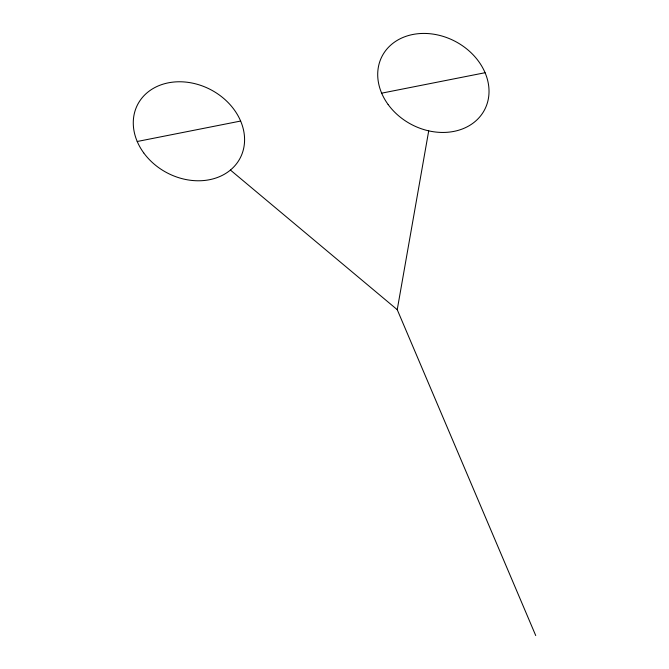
<?xml version="1.0" encoding="UTF-8"?>
<svg xmlns="http://www.w3.org/2000/svg" width="669" height="669" viewBox="0 0 669 669"><rect width="100%" height="100%" fill="white"/><g stroke="black" fill="none" stroke-linecap="round" stroke-linejoin="round"><path stroke-width="1" d="M535.727 635.55L397.235 309.672L428.712 130.848M137.22 141.494L240.631 121.047M381.656 93.167L485.067 72.72M230.42 170.051L397.235 309.672M388.145 104.54A57.818 46.955 27.7 0 0 484.072 110.72A57.818 46.955 27.7 0 0 427.876 33.559A57.818 46.955 27.7 0 0 388.145 104.54M143.71 152.875A57.818 46.955 27.7 0 0 239.636 159.046A57.818 46.955 27.7 0 0 183.431 81.894A57.818 46.955 27.7 0 0 143.71 152.875"/></g></svg>
